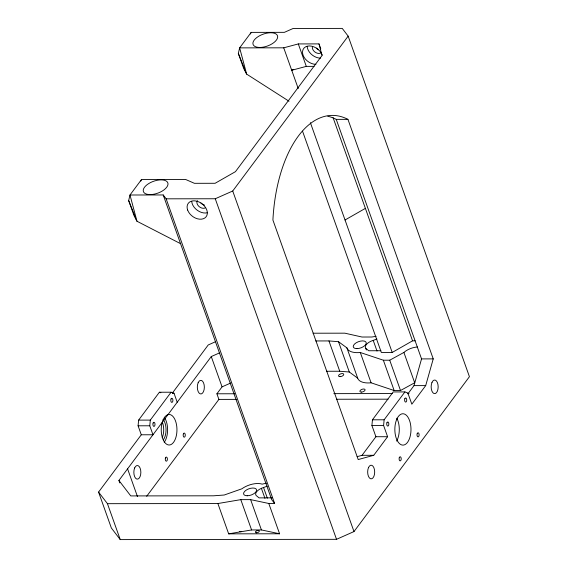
<?xml version="1.0" encoding="UTF-8"?>
<svg xmlns="http://www.w3.org/2000/svg" width="568" height="568" viewBox="0 0 568 568"><rect width="100%" height="100%" fill="white"/><g stroke="black" fill="none" stroke-linecap="round" stroke-linejoin="round"><path stroke-width="0.85" d="M289.005 101.225L246.654 74.124L243.679 68.437L238.326 53.413L239.639 47.875L251.184 32.383L284.405 32.34L293.138 28.464L342.241 28.4L348.156 36.132L469.431 376.69L353.992 531.563L336.526 539.323L120.246 539.6L111.363 528.006L98.569 492.087L141.283 434.783L138.088 425.801L138.62 420.114L159.395 392.232L171.089 392.218L174.021 393.262L177.216 402.243M141.283 434.783L152.977 434.769L149.774 425.787L150.307 420.1L171.089 392.218M357.144 456.658L362.05 455.316L375.91 436.728L371.912 425.503L372.445 419.809L393.219 391.934L404.913 391.92L407.838 392.964L411.835 404.189L425.695 385.608L433.235 358.891L347.943 119.358L336.249 119.372A116.483 59.967 89.9 0 0 327.764 116.227M347.943 119.358A116.483 59.967 89.9 0 0 272.91 220.029L358.202 459.562L373.744 455.295L387.596 436.714L383.599 425.489L384.131 419.795L404.913 391.92M180.539 243.658L136.987 221.257L134.012 215.57L128.659 200.547L129.98 195.001L141.524 179.516L185.608 179.46L194.412 183.315L215.109 183.286L235.457 171.657L322.035 55.501L319.003 43.899L298.306 43.928L283.723 47.818L239.639 47.875L246.654 74.124L238.326 53.413M407.845 393.88L414.001 385.622L421.548 358.905L336.249 119.372M140.786 181.078L141.524 179.516M250.452 33.952L251.184 32.383M128.659 200.547L136.987 221.257L129.98 195.001L163.201 194.959L166.154 198.821L215.258 198.757L232.724 191.004L348.156 36.132M172.381 393.063L208.236 344.954L215.379 341.78M119.798 482.914L118.918 480.457L211.268 356.555L219.205 353.033M146.693 496.276L218.9 399.396L216.905 393.787L222.06 386.865L230.793 382.988M293.23 69.403L291.718 70.269L306.301 66.378L314.061 66.371M345.039 219.994L365.387 208.364M302.531 131.158L381.341 352.472L392.204 352.458L412.553 340.828L415.144 340.821M315.751 340.949L328.957 340.935L338.507 341.695L346.906 347.872A20.199 9.826 -19.6 0 0 360.297 352.501L383.365 360.211L389.726 360.204L403.898 352.444A12.397 6.028 -19.6 0 1 417.494 347.005M326.543 371.259L339.749 371.245L349.299 372.005L357.698 378.181A20.199 9.826 -19.6 0 0 371.089 382.804L394.156 390.521L400.518 390.507L414.69 382.754L403.898 352.444M366.339 349.98L365.742 348.312A8.861 4.31 -19.6 0 1 373.219 340.388L376.925 339.018M272.107 497.859L259.058 497.873L257.055 496.24A8.861 4.31 -19.6 0 1 261.379 488.324L267.265 486.151M266.506 483.169L262.175 484.142A15.08 7.334 -19.6 0 0 241.861 488.807L224.225 495.019L213.525 495.807L130.761 495.914L118.918 480.457M98.569 492.087L107.451 503.681L217.878 503.539L240.796 499.641L250.63 499.627L268.792 503.475L274.635 503.468L166.154 198.821M217.878 503.539L228.67 533.849L251.589 529.951L261.422 529.937L279.584 533.778L268.792 503.475M376.115 336.313L371.841 337.009L362.001 337.023L344.854 333.175L313.053 333.217M380.901 350.733L368.724 350.747L365.742 348.312M421.548 358.905L433.235 358.891M414.001 385.622L425.695 385.608M172.345 393.269L174.021 393.262M216.905 393.787L234.619 393.766M333.835 393.638L392.296 393.56M407.291 393.539L409.052 393.539M218.9 399.396L236.622 399.375M336.717 399.247L388.093 399.183M138.62 420.114L150.307 420.1M372.445 419.809L384.131 419.795M138.088 425.801L149.774 425.787M371.912 425.503L383.599 425.489M375.91 436.728L387.596 436.714M362.05 455.316L373.744 455.295M228.67 533.849L279.584 533.778M239.305 531.421L241.024 531.747M159.395 392.232L160.865 392.758M274.635 503.468L271.674 499.599L163.201 194.959M319.003 43.899L320.778 48.891M333.096 117.697L412.553 340.828M298.306 43.928L306.301 66.378M283.723 47.818L298.236 88.565M310.384 122.674L392.204 352.458M389.726 360.204L400.518 390.507M383.365 360.211L394.156 390.521M373.219 340.388L377.01 351.038M360.297 352.501L371.089 382.804M346.906 347.872L357.698 378.181M338.507 341.695L349.299 372.005M328.957 340.935L339.749 371.245M232.724 191.004L353.992 531.563M215.258 198.757L336.526 539.323M263.552 487.521L267.343 498.171M261.379 488.324L264.951 498.349M211.268 356.555L222.06 386.865M250.63 499.627L261.422 529.937M240.796 499.641L251.589 529.951M127.58 468.841L137.442 496.531M107.451 503.681L120.246 539.6M396.833 418.19A15.684 8.073 89.9 0 1 396.649 441.08M207.476 212.709A11.182 7.895 36.7 0 1 191.721 201.448M204.473 205.062A5.453 3.848 36.7 0 1 200.887 202.975M205.552 207.703A5.453 3.848 36.7 0 1 199.098 206.56A5.453 3.848 36.7 0 1 197.394 200.646M320.991 52.831A5.453 3.848 36.7 0 1 315.091 52.128A5.453 3.848 36.7 0 1 312.421 46.704M318.627 49.743A5.453 3.848 36.7 0 1 316.326 48.095M315.929 64.347A11.182 7.895 36.7 0 1 303.063 55.153A11.182 7.895 36.7 0 1 309.375 45.937A11.182 7.895 36.7 0 1 322.241 55.132M320.544 58.149A11.182 7.895 36.7 0 1 307.16 46.576M163.825 420.398A12.276 6.319 89.9 0 1 163.335 439.845M162.597 422.777A12.276 6.319 89.9 0 1 162.221 437.701M164.826 418.112A15.272 7.867 89.9 0 1 164.216 442.316M163.094 419.83L161.987 423.181A15.272 7.867 89.9 0 0 167.02 444.46A15.272 7.867 89.9 0 0 176.925 431.169A15.272 7.867 89.9 0 0 168.447 414.505L166.438 415.343L164.613 417.16L163.094 419.83M256.488 532.777A2.045 0.994 -19.6 0 0 259.306 531.03A2.045 0.994 -19.6 0 0 256.267 531.037A2.045 0.994 -19.6 0 0 256.488 532.777M247.186 495.765A6.816 3.316 -19.6 0 0 256.58 489.95A6.816 3.316 -19.6 0 0 246.455 489.964A6.816 3.316 -19.6 0 0 247.186 495.765M368.49 467.606A6.816 3.507 89.9 0 0 370.542 478.732A6.816 3.507 89.9 0 0 374.475 469.736A6.816 3.507 89.9 0 0 368.49 467.606M386.971 422.713A2.045 1.051 89.9 0 0 387.589 426.05A2.045 1.051 89.9 0 0 388.768 423.352A2.045 1.051 89.9 0 0 386.971 422.713M431.985 382.42A6.816 3.507 89.9 0 0 434.03 393.546A6.816 3.507 89.9 0 0 437.964 384.557A6.816 3.507 89.9 0 0 431.985 382.42M396.755 419.269A15.684 8.073 89.9 0 0 401.47 444.858A15.684 8.073 89.9 0 0 410.515 424.168A15.684 8.073 89.9 0 0 396.755 419.269M417.253 433.505A2.045 1.051 89.9 0 0 417.87 436.842A2.045 1.051 89.9 0 0 419.049 434.144A2.045 1.051 89.9 0 0 417.253 433.505M404.863 398.7A2.045 1.051 89.9 0 0 405.481 402.045A2.045 1.051 89.9 0 0 406.66 399.347A2.045 1.051 89.9 0 0 404.863 398.7M399.276 457.73A2.045 1.051 89.9 0 0 400.12 460.875A2.045 1.051 89.9 0 0 401.1 457.893A2.045 1.051 89.9 0 0 399.276 457.73M339.991 376.655A2.726 1.328 -19.6 0 0 343.746 374.333A2.726 1.328 -19.6 0 0 339.7 374.333A2.726 1.328 -19.6 0 0 339.991 376.655M356.853 348.631A6.816 3.316 -19.6 0 0 366.246 342.816A6.816 3.316 -19.6 0 0 356.122 342.831A6.816 3.316 -19.6 0 0 356.853 348.631M361.34 392.105A2.726 1.328 -19.6 0 0 365.089 389.783A2.726 1.328 -19.6 0 0 361.042 389.79A2.726 1.328 -19.6 0 0 361.34 392.105M187.625 210.025A11.182 7.895 36.7 0 0 204.849 217.977A11.182 7.895 36.7 0 0 199.169 202.038A11.182 7.895 36.7 0 0 187.625 210.025M150.144 194.59A12.957 6.298 -19.6 0 0 167.986 183.542A12.957 6.298 -19.6 0 0 148.745 183.563A12.957 6.298 -19.6 0 0 150.144 194.59M259.803 47.456A12.957 6.298 -19.6 0 0 277.653 36.416A12.957 6.298 -19.6 0 0 258.412 36.437A12.957 6.298 -19.6 0 0 259.803 47.456M134.673 467.904A6.816 3.507 89.9 0 0 136.718 479.03A6.816 3.507 89.9 0 0 140.651 470.034A6.816 3.507 89.9 0 0 134.673 467.904M183.429 433.803A2.045 1.051 89.9 0 0 184.046 437.14A2.045 1.051 89.9 0 0 185.225 434.442A2.045 1.051 89.9 0 0 183.429 433.803M165.451 458.028A2.045 1.051 89.9 0 0 166.296 461.173A2.045 1.051 89.9 0 0 167.276 458.191A2.045 1.051 89.9 0 0 165.451 458.028M198.161 382.718A6.816 3.507 89.9 0 0 200.213 393.851A6.816 3.507 89.9 0 0 204.139 384.855A6.816 3.507 89.9 0 0 198.161 382.718M153.147 423.011A2.045 1.051 89.9 0 0 153.765 426.348A2.045 1.051 89.9 0 0 154.943 423.65A2.045 1.051 89.9 0 0 153.147 423.011M171.039 399.006A2.045 1.051 89.9 0 0 171.657 402.343A2.045 1.051 89.9 0 0 172.835 399.645A2.045 1.051 89.9 0 0 171.039 399.006"/></g></svg>
